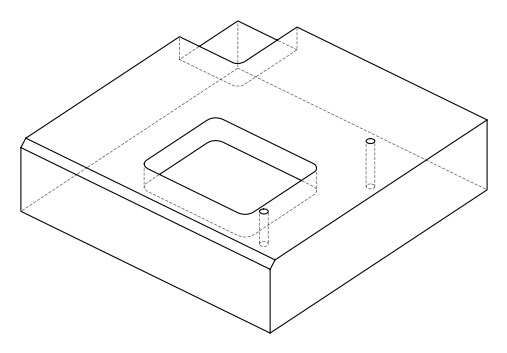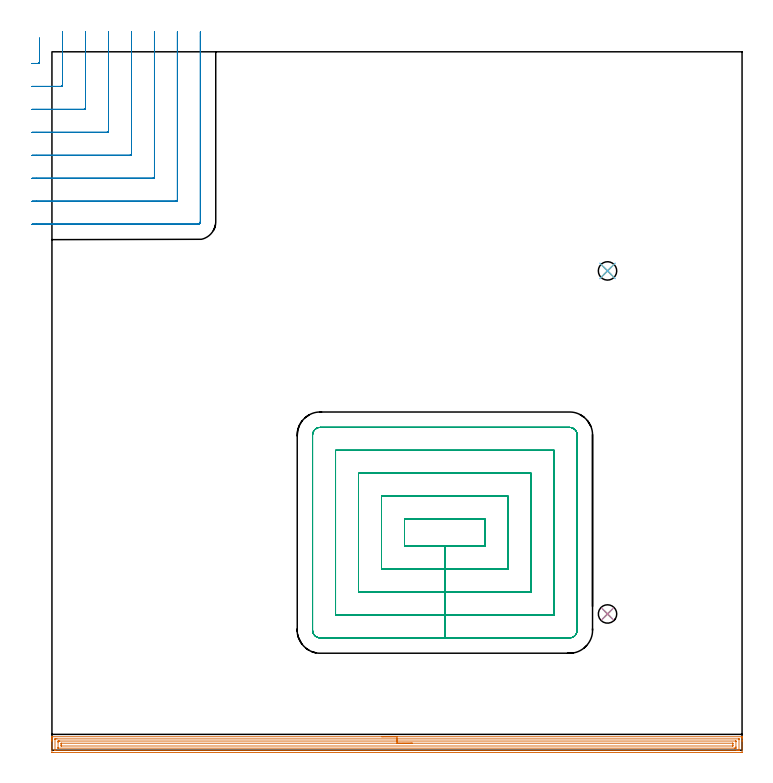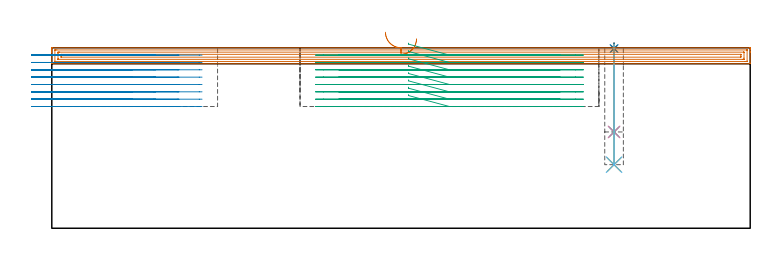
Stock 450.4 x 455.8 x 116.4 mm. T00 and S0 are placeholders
(PLAN: 9 operations, 6 tool changes, 66.4 min)
(1 SPOT_DRILL | STEP1POCKET | NXT0321_9005460120000 | 0.03 min | 1 mm3)
(2 SPOT_DRILL_1 | STEP1POCKET_1 | NXT0321_9005460120000 | 0.03 min | 10 mm3)
(3 DRILL_BLIND_HOLE_INTO_CENTER | STEP1POCKET | UGT0301_473 | 0.23 min | 2486 mm3)
(4 DRILL_TO_ENLARGE_BLIND_HOLE | STEP1POCKET | UGT0301_373 | 0.23 min | 3619 mm3)
(5 DRILL_BLIND_HOLE_INTO_CENTER_1 | STEP1POCKET_1 | UGT0301_473 | 0.31 min | 3496 mm3)
(6 DRILL_TO_ENLARGE_BLIND_HOLE_1 | STEP1POCKET_1 | UGT0301_373 | 0.31 min | 4995 mm3)
(7 AREA_MILL | FG_CHAMFER_SURFACE | UGT0205_001 | 14.64 min | 23885 mm3)
(8 MILL_CORNER_NOTCH_RECTANGULAR | CORNER_NOTCH_RECTANGULAR | UGT0201_094 | Follow Part, ap 5, ae 75% | 18.36 min | 495606 mm3)
(9 MILL_RECTANGULAR_POCKET | POCKET_RECTANGULAR_STRAIGHT | UGT0201_094 | Follow Part, ap 5, ae 75% | 32.26 min | 1142316 mm3)
(TOOL NXT0321_9005460120000 | NC Spot Drill, 142deg, 12mm, Carbide, Uncoated | D12 PA142 FL30 Z2)
(TOOL UGT0301_473 | Carbide Drill 7.8 mm | D7.8 PA118 FL76 Z2)
(TOOL UGT0301_373 | Twist Drill Flat Bottom 12 mm | D12 PA180 FL101 Z2)
(TOOL UGT0205_001 | Chamfer Mill 20 x 3 x 45 deg. | D20 FL50 Z2)
(TOOL UGT0201_094 | End mill 20 mm | D20 FL38 Z4)
(OP 1 SPOT_DRILL)
G17 G21 G94 G90
T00 M6
G54
G17 G0 G90 X362.6 Y88.9 S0 M3
G43 Z126.4 H0
G94 G81 G98 Z115.879 F250. R119.4
G80
M5
M2
(OP 2 SPOT_DRILL_1)
G17 G21 G94 G90
T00 M6
G54
G17 G0 G90 X362.6 Y312.8 S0 M3
G43 Z126.4 H0
G94 G81 G98 Z115.879 F250. R119.4
G80
M5
M2
(OP 3 DRILL_BLIND_HOLE_INTO_CENTER)
G17 G21 G94 G90
T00 M6
G54
G17 G0 G90 X362.6 Y88.9 S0 M3
G43 Z126.4 H0
G94 G81 G98 Z62.1 F250. R118.4
G80
M5
M2
(OP 4 DRILL_TO_ENLARGE_BLIND_HOLE)
G17 G21 G94 G90
T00 M6
G54
G17 G0 G90 X362.6 Y88.9 S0 M3
G43 Z126.4 H0
G94 G73 G98 Z62.1 F250. Q10.86 R118.4
G80
M5
M2
(OP 5 DRILL_BLIND_HOLE_INTO_CENTER_1)
G17 G21 G94 G90
T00 M6
G54
G17 G0 G90 X362.6 Y312.8 S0 M3
G43 Z126.4 H0
G94 G81 G98 Z41. F250. R118.4
G80
M5
M2
(OP 6 DRILL_TO_ENLARGE_BLIND_HOLE_1)
G17 G21 G94 G90
T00 M6
G54
G17 G0 G90 X362.6 Y312.8 S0 M3
G43 Z126.4 H0
G94 G73 G98 Z41. F250. Q10.771 R118.4
G80
M5
M2
(OP 7 AREA_MILL)
G17 G21 G94 G90
T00 M6
G54
G17 G0 G90 X215.2 Y8.8 S1061 M3
G43 Z126.4 H0
G94 G1 X215.238 Z125.528 F250.
X215.352 Z124.663
X215.541 Z123.812
X215.803 Z122.98
X216.137 Z122.174
X216.54 Z121.4
X217.008 Z120.664
X217.54 Z119.972
X218.129 Z119.329
X218.772 Z118.739
X219.464 Z118.208
X220.2 Z117.74
X220.974 Z117.337
X221.78 Z117.003
X222.612 Z116.741
X223.463 Z116.552
X224.328 Z116.438
X225.2 Z116.4
X450.234
X450.39 Y8.798 Z116.388
X450.397 Y8.674 Z116.266
X450.4 Y8.543 Z116.143
Y8.234 Z115.833
Y7.582 Z115.177
Y6.382 Z113.979
Y5.834 Z113.428
Y-1.156 Z106.441
X450.396 Y-1.434 Z106.163
X450.39 Y-1.492 Z106.105
X450.329 Y-1.499 Z106.099
X449.787 Y-1.5 Z106.1
X0.613
X0.066 Y-1.494 Z106.104
X0.01 Y-1.492 Z106.106
X0. Y-1.43 Z106.167
Y5.834 Z113.428
Y6.382 Z113.979
Y6.708 Z114.304
Y7.256 Z114.852
Y7.582 Z115.177
Y8.544 Z116.143
X0.003 Y8.674 Z116.266
X0.01 Y8.798 Z116.388
X0.166 Y8.8 Z116.4
X225.2
Y7.386 Z114.986
X448.001 Y7.385 Z114.985
X448.203
X448.349 Y7.381 Z114.981
X448.38 Y7.379 Z114.979
X448.39 Y7.365 Z114.965
X448.394 Y7.337 Z114.937
X448.399 Y7.192 Z114.792
Y0.202 Z107.802
X448.396 Y0.071 Z107.671
X448.39 Y-0.032 Z107.568
X448.382 Y-0.079 Z107.521
X448.346 Y-0.081 Z107.519
X448.001 Y-0.085 Z107.515
X447.8 Y-0.086 Z107.514
X447.108
X2.399
X2.197 Y-0.085 Z107.515
X2.051 Y-0.081 Z107.519
X2.02 Y-0.079 Z107.521
X2.01 Y-0.065 Z107.535
X2.006 Y-0.037 Z107.563
X2.001 Y0.107 Z107.707
Y7.098 Z114.698
X2.004 Y7.229 Z114.829
X2.01 Y7.332 Z114.932
X2.018 Y7.379 Z114.979
X2.054 Y7.38 Z114.98
X2.399 Y7.384 Z114.984
X2.6 Y7.385 Z114.985
X3.292 Y7.386 Z114.986
X225.2
Y5.971 Z113.571
X446.075
X446.215 Y5.97 Z113.57
X446.354 Y5.967 Z113.567
X446.386 Y5.965 Z113.565
X446.391 Y5.942 Z113.542
X446.397 Y5.895 Z113.495
X446.399 Y5.834 Z113.434
X446.4 Y5.654 Z113.254
Y2.158 Z109.758
X446.397 Y1.465 Z109.065
X446.394 Y1.375 Z108.975
X446.39 Y1.336 Z108.936
X446.35 Y1.333 Z108.933
X446.215 Y1.331 Z108.931
X445.462 Y1.328 Z108.928
X445.322
X4.325 Y1.329 Z108.929
X4.185 Y1.33 Z108.93
X4.046 Y1.333 Z108.933
X4.014 Y1.335 Z108.935
X4.009 Y1.358 Z108.958
X4.003 Y1.405 Z109.005
X4.001 Y1.465 Z109.065
X4. Y1.646 Z109.246
Y5.141 Z112.741
X4.003 Y5.834 Z113.434
X4.006 Y5.925 Z113.525
X4.01 Y5.964 Z113.564
X4.05 Y5.967 Z113.567
X4.185 Y5.969 Z113.569
X4.938 Y5.971 Z113.571
X5.078
X225.2
Y4.557 Z112.157
X444.264
X444.313 Y4.556 Z112.156
X444.362 Y4.551 Z112.151
X444.39 Y4.545 Z112.145
X444.393 Y4.502 Z112.102
X444.4 Y4.115 Z111.715
Y3.242 Z110.842
Y3.213 Z110.813
X444.39 Y2.791 Z110.391
X444.382 Y2.749 Z110.349
X444.305 Y2.746 Z110.346
X444.177 Y2.743 Z110.343
X6.136
X6.087 Y2.744 Z110.344
X6.038 Y2.749 Z110.349
X6.01 Y2.755 Z110.355
X6.007 Y2.798 Z110.398
X6. Y3.184 Z110.784
Y4.058 Z111.658
Y4.087 Z111.687
X6.01 Y4.509 Z112.109
X6.018 Y4.551 Z112.151
X6.095 Y4.554 Z112.154
X6.223 Y4.556 Z112.156
X225.2 Y4.557 Z112.157
X226.072 Z112.195
X226.936 Z112.309
X227.788 Z112.498
X228.62 Z112.76
X229.426 Z113.094
X230.2 Z113.497
X230.936 Z113.966
X231.628 Z114.497
X232.271 Z115.086
X232.86 Z115.729
X233.391 Z116.421
X233.86 Z117.157
X234.263 Z117.931
X234.597 Z118.737
X234.859 Z119.569
X235.048 Z120.421
X235.162 Z121.286
X235.2 Z122.157
G0 Z126.4
M5
M2
(OP 8 MILL_CORNER_NOTCH_RECTANGULAR)
G17 G21 G94 G90
T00 M6
G54
G17 G0 G90 X-13. Y448.2 S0 M3
G43 Z126.4 H0
Z111.662
G94 G1 X-10. F250.
X-9.092 F500.
G3 X-8.1 Y449.192 R1.
G1 Y461.664
Y464.664 F250.
G0 Z126.4
X-13. Y433.2
Z111.662
G1 X-10.
X5.907 F500.
G3 X6.9 Y434.193 R1.
G1 Y465.8
Y468.8 F250.
G0 Z126.4
X-13. Y418.2
Z111.662
G1 X-10.
X20.907 F500.
G3 X21.9 Y419.193 R1.
G1 Y465.8
Y468.8 F250.
G0 Z126.4
X-13. Y403.2
Z111.662
G1 X-10.
X35.906 F500.
G3 X36.9 Y404.194 R1.
G1 Y465.8
Y468.8 F250.
G0 Z126.4
X-13. Y388.2
Z111.662
G1 X-10.
X50.906 F500.
G3 X51.9 Y389.194 R1.
G1 Y465.8
Y468.8 F250.
G0 Z126.4
X-13. Y373.2
Z111.662
G1 X-10.
X65.905 F500.
G3 X66.9 Y374.195 R1.
G1 Y465.8
Y468.8 F250.
G0 Z126.4
X-13. Y358.2
Z111.662
G1 X-10.
X80.905 F500.
G3 X81.9 Y359.195 R1.
G1 Y465.8
Y468.8 F250.
G0 Z126.4
X-13. Y343.2
Z111.662
G1 X-10.
X95.1 F500.
G3 X96.9 Y345. R1.8
G1 Y465.8
Y468.8 F250.
G0 Z126.4
X-13. Y448.2
Z106.925
G1 X-10.
X-9.092 F500.
G3 X-8.1 Y449.192 R1.
G1 Y461.664
Y464.664 F250.
G0 Z126.4
X-13. Y433.2
Z106.925
G1 X-10.
X5.907 F500.
G3 X6.9 Y434.193 R1.
G1 Y465.8
Y468.8 F250.
G0 Z126.4
X-13. Y418.2
Z106.925
G1 X-10.
X20.907 F500.
G3 X21.9 Y419.193 R1.
G1 Y465.8
Y468.8 F250.
G0 Z126.4
X-13. Y403.2
Z106.925
G1 X-10.
X35.906 F500.
G3 X36.9 Y404.194 R1.
G1 Y465.8
Y468.8 F250.
G0 Z126.4
X-13. Y388.2
Z106.925
G1 X-10.
X50.906 F500.
G3 X51.9 Y389.194 R1.
G1 Y465.8
Y468.8 F250.
G0 Z126.4
X-13. Y373.2
Z106.925
G1 X-10.
X65.905 F500.
G3 X66.9 Y374.195 R1.
G1 Y465.8
Y468.8 F250.
G0 Z126.4
X-13. Y358.2
Z106.925
G1 X-10.
X80.905 F500.
G3 X81.9 Y359.195 R1.
G1 Y465.8
Y468.8 F250.
G0 Z126.4
X-13. Y343.2
Z106.925
G1 X-10.
X95.1 F500.
G3 X96.9 Y345. R1.8
G1 Y465.8
Y468.8 F250.
G0 Z126.4
X-13. Y448.2
Z102.187
G1 X-10.
X-9.092 F500.
G3 X-8.1 Y449.192 R1.
G1 Y461.664
Y464.664 F250.
G0 Z126.4
X-13. Y433.2
Z102.187
G1 X-10.
X5.907 F500.
G3 X6.9 Y434.193 R1.
G1 Y465.8
Y468.8 F250.
G0 Z126.4
X-13. Y418.2
Z102.187
G1 X-10.
X20.907 F500.
G3 X21.9 Y419.193 R1.
G1 Y465.8
Y468.8 F250.
G0 Z126.4
X-13. Y403.2
Z102.187
G1 X-10.
X35.906 F500.
G3 X36.9 Y404.194 R1.
G1 Y465.8
Y468.8 F250.
G0 Z126.4
X-13. Y388.2
Z102.187
G1 X-10.
X50.906 F500.
G3 X51.9 Y389.194 R1.
G1 Y465.8
Y468.8 F250.
G0 Z126.4
X-13. Y373.2
Z102.187
G1 X-10.
X65.905 F500.
G3 X66.9 Y374.195 R1.
G1 Y465.8
Y468.8 F250.
G0 Z126.4
X-13. Y358.2
Z102.187
G1 X-10.
X80.905 F500.
G3 X81.9 Y359.195 R1.
G1 Y465.8
Y468.8 F250.
G0 Z126.4
X-13. Y343.2
Z102.187
G1 X-10.
X95.1 F500.
G3 X96.9 Y345. R1.8
G1 Y465.8
Y468.8 F250.
G0 Z126.4
X-13. Y448.2
Z97.45
G1 X-10.
X-9.092 F500.
G3 X-8.1 Y449.192 R1.
G1 Y461.664
Y464.664 F250.
G0 Z126.4
X-13. Y433.2
Z97.45
G1 X-10.
X5.907 F500.
G3 X6.9 Y434.193 R1.
G1 Y465.8
Y468.8 F250.
G0 Z126.4
X-13. Y418.2
Z97.45
G1 X-10.
X20.907 F500.
G3 X21.9 Y419.193 R1.
G1 Y465.8
Y468.8 F250.
G0 Z126.4
X-13. Y403.2
Z97.45
G1 X-10.
X35.906 F500.
G3 X36.9 Y404.194 R1.
G1 Y465.8
Y468.8 F250.
G0 Z126.4
X-13. Y388.2
Z97.45
G1 X-10.
X50.906 F500.
G3 X51.9 Y389.194 R1.
G1 Y465.8
Y468.8 F250.
G0 Z126.4
X-13. Y373.2
Z97.45
G1 X-10.
X65.905 F500.
G3 X66.9 Y374.195 R1.
G1 Y465.8
Y468.8 F250.
G0 Z126.4
X-13. Y358.2
Z97.45
G1 X-10.
X80.905 F500.
G3 X81.9 Y359.195 R1.
G1 Y465.8
Y468.8 F250.
G0 Z126.4
X-13. Y343.2
Z97.45
G1 X-10.
X95.1 F500.
G3 X96.9 Y345. R1.8
G1 Y465.8
Y468.8 F250.
G0 Z126.4
X-13. Y448.2
Z92.712
G1 X-10.
X-9.092 F500.
G3 X-8.1 Y449.192 R1.
G1 Y461.664
Y464.664 F250.
G0 Z126.4
X-13. Y433.2
Z92.712
G1 X-10.
X5.907 F500.
G3 X6.9 Y434.193 R1.
G1 Y465.8
Y468.8 F250.
G0 Z126.4
X-13. Y418.2
Z92.712
G1 X-10.
X20.907 F500.
G3 X21.9 Y419.193 R1.
G1 Y465.8
Y468.8 F250.
G0 Z126.4
X-13. Y403.2
Z92.712
G1 X-10.
X35.906 F500.
G3 X36.9 Y404.194 R1.
G1 Y465.8
Y468.8 F250.
G0 Z126.4
X-13. Y388.2
Z92.712
G1 X-10.
X50.906 F500.
G3 X51.9 Y389.194 R1.
G1 Y465.8
Y468.8 F250.
G0 Z126.4
X-13. Y373.2
Z92.712
G1 X-10.
X65.905 F500.
G3 X66.9 Y374.195 R1.
G1 Y465.8
Y468.8 F250.
G0 Z126.4
X-13. Y358.2
Z92.712
G1 X-10.
X80.905 F500.
G3 X81.9 Y359.195 R1.
G1 Y465.8
Y468.8 F250.
G0 Z126.4
X-13. Y343.2
Z92.712
G1 X-10.
X95.1 F500.
G3 X96.9 Y345. R1.8
G1 Y465.8
Y468.8 F250.
G0 Z126.4
X-13. Y448.2
Z87.975
G1 X-10.
X-9.092 F500.
G3 X-8.1 Y449.192 R1.
G1 Y461.664
Y464.664 F250.
G0 Z126.4
X-13. Y433.2
Z87.975
G1 X-10.
X5.907 F500.
G3 X6.9 Y434.193 R1.
G1 Y465.8
Y468.8 F250.
G0 Z126.4
X-13. Y418.2
Z87.975
G1 X-10.
X20.907 F500.
G3 X21.9 Y419.193 R1.
G1 Y465.8
Y468.8 F250.
G0 Z126.4
X-13. Y403.2
Z87.975
G1 X-10.
X35.906 F500.
G3 X36.9 Y404.194 R1.
G1 Y465.8
Y468.8 F250.
G0 Z126.4
X-13. Y388.2
Z87.975
G1 X-10.
X50.906 F500.
G3 X51.9 Y389.194 R1.
G1 Y465.8
Y468.8 F250.
G0 Z126.4
X-13. Y373.2
Z87.975
G1 X-10.
X65.905 F500.
G3 X66.9 Y374.195 R1.
G1 Y465.8
Y468.8 F250.
G0 Z126.4
X-13. Y358.2
Z87.975
G1 X-10.
X80.905 F500.
G3 X81.9 Y359.195 R1.
G1 Y465.8
Y468.8 F250.
G0 Z126.4
X-13. Y343.2
Z87.975
G1 X-10.
X95.1 F500.
G3 X96.9 Y345. R1.8
G1 Y465.8
Y468.8 F250.
G0 Z126.4
X-13. Y448.2
Z83.237
G1 X-10.
X-9.092 F500.
G3 X-8.1 Y449.192 R1.
G1 Y461.664
Y464.664 F250.
G0 Z126.4
X-13. Y433.2
Z83.237
G1 X-10.
X5.907 F500.
G3 X6.9 Y434.193 R1.
G1 Y465.8
Y468.8 F250.
G0 Z126.4
X-13. Y418.2
Z83.237
G1 X-10.
X20.907 F500.
G3 X21.9 Y419.193 R1.
G1 Y465.8
Y468.8 F250.
G0 Z126.4
X-13. Y403.2
Z83.237
G1 X-10.
X35.906 F500.
G3 X36.9 Y404.194 R1.
G1 Y465.8
Y468.8 F250.
G0 Z126.4
X-13. Y388.2
Z83.237
G1 X-10.
X50.906 F500.
G3 X51.9 Y389.194 R1.
G1 Y465.8
Y468.8 F250.
G0 Z126.4
X-13. Y373.2
Z83.237
G1 X-10.
X65.905 F500.
G3 X66.9 Y374.195 R1.
G1 Y465.8
Y468.8 F250.
G0 Z126.4
X-13. Y358.2
Z83.237
G1 X-10.
X80.905 F500.
G3 X81.9 Y359.195 R1.
G1 Y465.8
Y468.8 F250.
G0 Z126.4
X-13. Y343.2
Z83.237
G1 X-10.
X95.1 F500.
G3 X96.9 Y345. R1.8
G1 Y465.8
Y468.8 F250.
G0 Z126.4
X-13. Y448.2
Z78.5
G1 X-10.
X-9.092 F500.
G3 X-8.1 Y449.192 R1.
G1 Y461.664
Y464.664 F250.
G0 Z126.4
X-13. Y433.2
Z78.5
G1 X-10.
X5.907 F500.
G3 X6.9 Y434.193 R1.
G1 Y465.8
Y468.8 F250.
G0 Z126.4
X-13. Y418.2
Z78.5
G1 X-10.
X20.907 F500.
G3 X21.9 Y419.193 R1.
G1 Y465.8
Y468.8 F250.
G0 Z126.4
X-13. Y403.2
Z78.5
G1 X-10.
X35.906 F500.
G3 X36.9 Y404.194 R1.
G1 Y465.8
Y468.8 F250.
G0 Z126.4
X-13. Y388.2
Z78.5
G1 X-10.
X50.906 F500.
G3 X51.9 Y389.194 R1.
G1 Y465.8
Y468.8 F250.
G0 Z126.4
X-13. Y373.2
Z78.5
G1 X-10.
X65.905 F500.
G3 X66.9 Y374.195 R1.
G1 Y465.8
Y468.8 F250.
G0 Z126.4
X-13. Y358.2
Z78.5
G1 X-10.
X80.905 F500.
G3 X81.9 Y359.195 R1.
G1 Y465.8
Y468.8 F250.
G0 Z126.4
X-13. Y343.2
Z78.5
G1 X-10.
X95.1 F500.
G3 X96.9 Y345. R1.8
G1 Y465.8
Y468.8 F250.
G0 Z126.4
M5
M2
(OP 9 MILL_RECTANGULAR_POCKET)
G17 G21 G94 G90
T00 M6
G54
G17 G0 G90 X230.1 Y135.827 S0 M3
G43 Z126.4 H0
Z119.4
G94 G1 Y133.3 Z118.723 F250.
X256.45 Z111.662
X282.8 F500.
Y150.7
X230.1
Y133.3
X256.45
Y118.3
X297.8
Y165.7
X215.1
Y118.3
X256.45
Y103.3
X312.8
Y180.7
X200.1
Y103.3
X256.45
Y88.3
X327.8
Y195.7
X185.1
Y88.3
X256.45
Y73.3
X337.8
G3 X342.8 Y78.3 R5.
G1 Y205.7
G3 X337.8 Y210.7 R5.
G1 X175.1
G3 X170.1 Y205.7 R5.
G1 Y78.3
G3 X175.1 Y73.3 R5.
G1 X256.45
X257.45
G0 X230.1 Y135.827 Z114.662
G1 Y133.3 Z113.985 F250.
X256.45 Z106.925
X282.8 F500.
Y150.7
X230.1
Y133.3
X256.45
Y118.3
X297.8
Y165.7
X215.1
Y118.3
X256.45
Y103.3
X312.8
Y180.7
X200.1
Y103.3
X256.45
Y88.3
X327.8
Y195.7
X185.1
Y88.3
X256.45
Y73.3
X337.8
G3 X342.8 Y78.3 R5.
G1 Y205.7
G3 X337.8 Y210.7 R5.
G1 X175.1
G3 X170.1 Y205.7 R5.
G1 Y78.3
G3 X175.1 Y73.3 R5.
G1 X256.45
X257.45
G0 X230.1 Y135.827 Z109.925
G1 Y133.3 Z109.248 F250.
X256.45 Z102.187
X282.8 F500.
Y150.7
X230.1
Y133.3
X256.45
Y118.3
X297.8
Y165.7
X215.1
Y118.3
X256.45
Y103.3
X312.8
Y180.7
X200.1
Y103.3
X256.45
Y88.3
X327.8
Y195.7
X185.1
Y88.3
X256.45
Y73.3
X337.8
G3 X342.8 Y78.3 R5.
G1 Y205.7
G3 X337.8 Y210.7 R5.
G1 X175.1
G3 X170.1 Y205.7 R5.
G1 Y78.3
G3 X175.1 Y73.3 R5.
G1 X256.45
X257.45
G0 X230.1 Y135.827 Z105.187
G1 Y133.3 Z104.51 F250.
X256.45 Z97.45
X282.8 F500.
Y150.7
X230.1
Y133.3
X256.45
Y118.3
X297.8
Y165.7
X215.1
Y118.3
X256.45
Y103.3
X312.8
Y180.7
X200.1
Y103.3
X256.45
Y88.3
X327.8
Y195.7
X185.1
Y88.3
X256.45
Y73.3
X337.8
G3 X342.8 Y78.3 R5.
G1 Y205.7
G3 X337.8 Y210.7 R5.
G1 X175.1
G3 X170.1 Y205.7 R5.
G1 Y78.3
G3 X175.1 Y73.3 R5.
G1 X256.45
X257.45
G0 X230.1 Y135.827 Z100.45
G1 Y133.3 Z99.773 F250.
X256.45 Z92.712
X282.8 F500.
Y150.7
X230.1
Y133.3
X256.45
Y118.3
X297.8
Y165.7
X215.1
Y118.3
X256.45
Y103.3
X312.8
Y180.7
X200.1
Y103.3
X256.45
Y88.3
X327.8
Y195.7
X185.1
Y88.3
X256.45
Y73.3
X337.8
G3 X342.8 Y78.3 R5.
G1 Y205.7
G3 X337.8 Y210.7 R5.
G1 X175.1
G3 X170.1 Y205.7 R5.
G1 Y78.3
G3 X175.1 Y73.3 R5.
G1 X256.45
X257.45
G0 X230.1 Y135.827 Z95.712
G1 Y133.3 Z95.035 F250.
X256.45 Z87.975
X282.8 F500.
Y150.7
X230.1
Y133.3
X256.45
Y118.3
X297.8
Y165.7
X215.1
Y118.3
X256.45
Y103.3
X312.8
Y180.7
X200.1
Y103.3
X256.45
Y88.3
X327.8
Y195.7
X185.1
Y88.3
X256.45
Y73.3
X337.8
G3 X342.8 Y78.3 R5.
G1 Y205.7
G3 X337.8 Y210.7 R5.
G1 X175.1
G3 X170.1 Y205.7 R5.
G1 Y78.3
G3 X175.1 Y73.3 R5.
G1 X256.45
X257.45
G0 X230.1 Y135.827 Z90.975
G1 Y133.3 Z90.298 F250.
X256.45 Z83.237
X282.8 F500.
Y150.7
X230.1
Y133.3
X256.45
Y118.3
X297.8
Y165.7
X215.1
Y118.3
X256.45
Y103.3
X312.8
Y180.7
X200.1
Y103.3
X256.45
Y88.3
X327.8
Y195.7
X185.1
Y88.3
X256.45
Y73.3
X337.8
G3 X342.8 Y78.3 R5.
G1 Y205.7
G3 X337.8 Y210.7 R5.
G1 X175.1
G3 X170.1 Y205.7 R5.
G1 Y78.3
G3 X175.1 Y73.3 R5.
G1 X256.45
X257.45
G0 X230.1 Y135.827 Z86.237
G1 Y133.3 Z85.56 F250.
X256.45 Z78.5
X282.8 F500.
Y150.7
X230.1
Y133.3
X256.45
Y118.3
X297.8
Y165.7
X215.1
Y118.3
X256.45
Y103.3
X312.8
Y180.7
X200.1
Y103.3
X256.45
Y88.3
X327.8
Y195.7
X185.1
Y88.3
X256.45
Y73.3
X337.8
G3 X342.8 Y78.3 R5.
G1 Y205.7
G3 X337.8 Y210.7 R5.
G1 X175.1
G3 X170.1 Y205.7 R5.
G1 Y78.3
G3 X175.1 Y73.3 R5.
G1 X256.45
X257.45
G0 Z126.4
M5
M2
